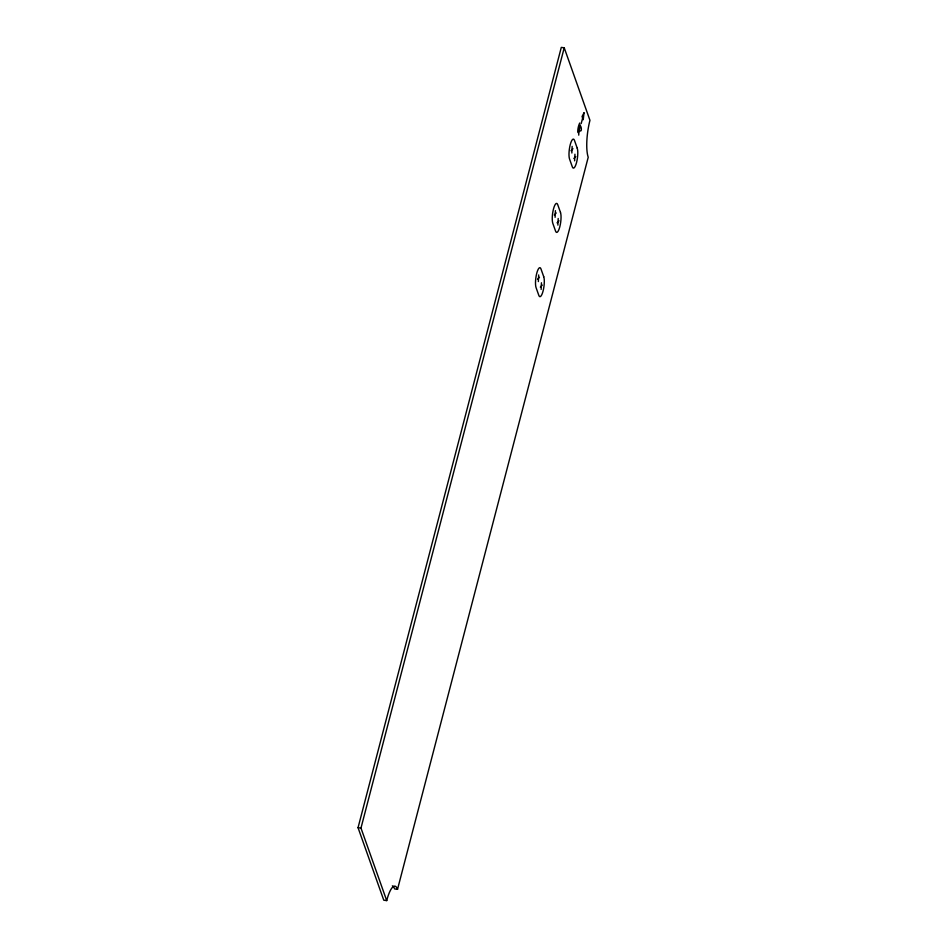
<?xml version="1.0" encoding="UTF-8"?>
<svg xmlns="http://www.w3.org/2000/svg" width="948" height="948" viewBox="0 0 948 948"><rect width="100%" height="100%" fill="white"/><g stroke="black" fill="none" stroke-linecap="round" stroke-linejoin="round"><path stroke-width="1.42" d="M538.357 281.58L538.665 274.944M541.142 289.413L541.45 282.777M555.101 217.293L555.409 210.657M557.886 225.126L558.194 218.502M571.845 153.007L572.154 146.383M574.63 160.84L574.938 154.216M358.048 827.687L561.287 47.4L564.226 47.791L589.952 120.313A27.528 6.909 -82.4 0 0 588.222 157.238L397.532 889.319A27.528 6.909 -82.4 0 0 386.713 900.6L383.774 900.209L358.048 827.687L360.975 828.078L386.713 900.6M360.975 828.078L564.226 47.791M579.714 123.027C576.55 129.461 577.605 139.913 580.413 124.994M581.219 123.56L582.641 118.097M578.742 135.149C579.264 116.296 583.506 132.791 579.939 130.824M571.028 150.708L572.971 148.682M573.813 158.541L575.756 156.515M554.284 214.995L556.227 212.968M557.069 222.827L559.012 220.801M537.54 279.269L539.483 277.243M540.324 287.114L542.268 285.087M397.532 889.319L394.605 888.928A27.528 6.909 -82.4 0 0 392.365 885.847M584.015 112.848L583.221 119.721L582.072 116.486L584.015 112.848M577.225 148.161L574.441 140.316A10.701 2.69 -82.4 0 0 570.234 144.712A10.701 2.69 -82.4 0 0 569.558 159.074L572.343 166.907A10.701 2.69 -82.4 0 0 576.55 162.523A10.701 2.69 -82.4 0 0 577.225 148.161M560.481 212.435L557.697 204.602A10.701 2.69 -82.4 0 0 553.49 208.987A10.701 2.69 -82.4 0 0 552.814 223.349L555.599 231.194A10.701 2.69 -82.4 0 0 559.806 226.797A10.701 2.69 -82.4 0 0 560.481 212.435M543.737 276.721L540.952 268.888A10.701 2.69 -82.4 0 0 536.746 273.273A10.701 2.69 -82.4 0 0 536.07 287.635L538.855 295.468A10.701 2.69 -82.4 0 0 543.062 291.083A10.701 2.69 -82.4 0 0 543.737 276.721"/></g></svg>
